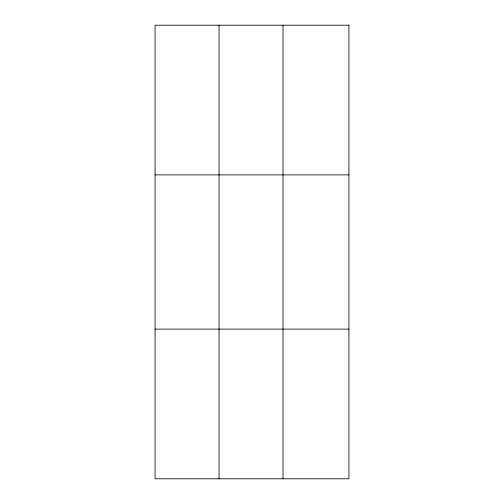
<?xml version="1.0" encoding="UTF-8"?>
<svg xmlns="http://www.w3.org/2000/svg" width="504" height="504" viewBox="0 0 504 504"><rect width="100%" height="100%" fill="white"/><g stroke="black" fill="none" stroke-linecap="round" stroke-linejoin="round"><path stroke-width="0.76" d="M219.045 25.2L219.045 478.8M283.015 25.2L283.015 478.8M155.081 174.888L348.919 174.888M155.081 329.112L348.919 329.112M348.919 25.2L348.919 478.8L155.081 478.8L155.081 25.2L348.919 25.2"/></g></svg>
